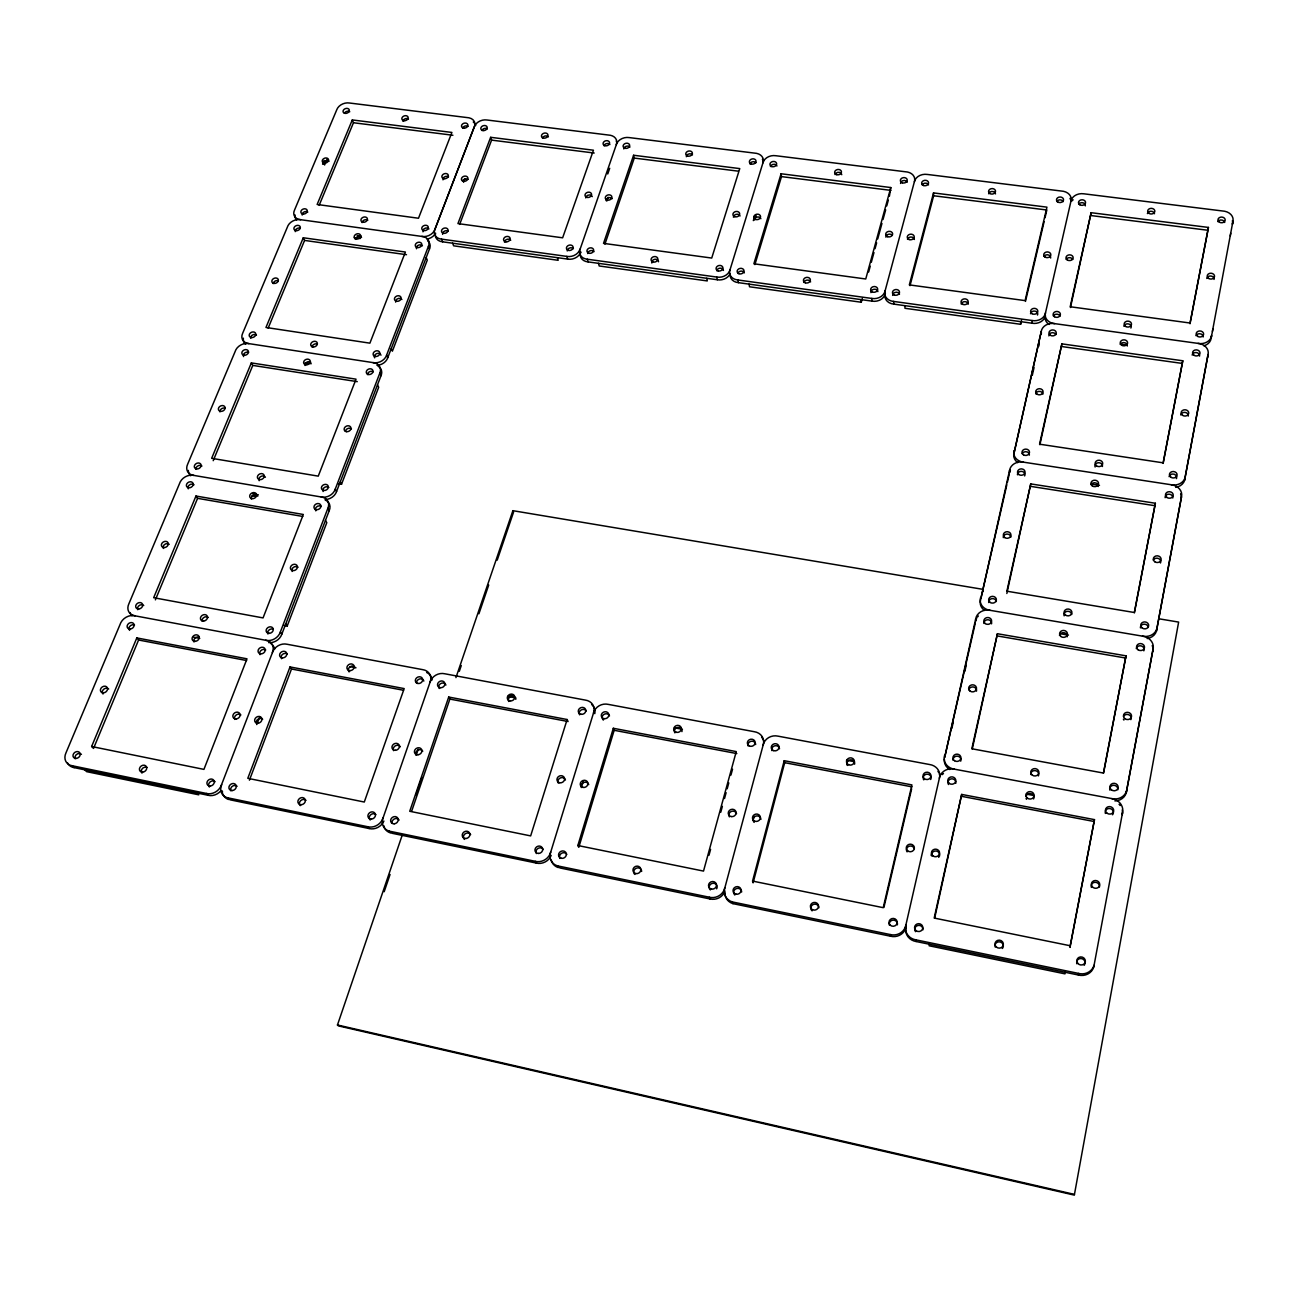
<?xml version="1.0" encoding="UTF-8"?>
<svg xmlns="http://www.w3.org/2000/svg" width="1298" height="1298" viewBox="0 0 1298 1298"><rect width="100%" height="100%" fill="white"/><g stroke="black" fill="none" stroke-linecap="round" stroke-linejoin="round"><path stroke-width="1.5" d="M972.316 748.849L997.416 633.732L1125.999 655.831L1103.56 773.073L971.829 748.768L997.416 633.732M1198.022 343.386A11.357 9.232 2.3 0 1 1208.049 354.532L1185.009 477.859A11.666 9.784 3.6 0 1 1172.84 484.998L1023.505 462.169A11.293 9.589 -1.7 0 0 1009.584 470.282L1009.552 472.764A11.26 9.557 -1.7 0 1 1010.412 470.201M1017.746 462.607A11.228 9.475 -1.8 0 1 1014.062 453.034L1041.272 331.347A10.952 8.956 -2.1 0 1 1054.706 323.64L1198.135 343.402A11.195 9.054 2.2 0 0 1211.602 335.565L1211.131 338.275A11.163 9.037 2.2 0 1 1203.895 345.82M904.836 305.647L904.998 308.291L1020.617 324.289L1020.682 321.644M1032.024 323.218L1032.105 320.525A10.871 8.843 -2.8 0 0 1045.507 312.85L1071.207 200.07A10.692 8.437 -3 0 0 1063.419 191.293L927.356 174.451A10.481 8.242 -6.6 0 0 914.392 181.736L885.09 290.898L885.301 293.608A10.611 8.615 -7.1 0 0 893.787 304.121L1032.024 323.218A10.838 8.826 -2.8 0 0 1045.393 315.56A10.887 8.859 -2.1 0 0 1049.044 324.451M1006.842 593.494L1030.742 483.911L1155.366 503.251L1134.403 612.802M1038.952 346.031L1039.049 343.418M1014.062 453.034L1041.272 331.347M1039.909 444.743L1061.878 343.873L1182.786 360.779L1163.154 463.386M1070.477 307.512L1091.115 212.694L1208.438 227.426L1190.023 323.754M1065.139 972.283L1064.977 973.857L929.19 945.788L929.044 944.181M1070.201 945.755L1070.023 947.41L1094.474 819.622L961.672 794.425L934.187 918.059L1070.201 945.755L1094.474 819.622M724.884 892.716A12.234 11.487 -20.2 0 0 732.932 903.635L890.525 936.215A12.461 11.86 -2.5 0 0 906.118 926.594A12.38 11.796 0.7 0 0 916.096 941.504L1078.378 975.009L1078.589 973.419L915.917 939.849A12.428 11.828 0.6 0 1 905.89 925.02L939.379 778.216A12.055 11.065 -0.6 0 1 954.371 769.162L1113.457 798.903A12.493 11.293 9.7 0 0 1126.567 790.92L1153.046 649.195A12.12 10.611 6.2 0 0 1142.516 636.15L990.147 610.336A11.666 10.287 -1.3 0 0 975.69 618.903L944.652 757.513L975.285 623.121M1078.378 975.009A12.948 12.136 18 0 0 1093.776 966.896L1094.019 965.274A12.98 12.153 17.8 0 1 1080.374 973.76L1078.589 973.419M1111.721 798.611A12.558 11.406 10.4 0 1 1122.51 812.775L1122.218 814.69A12.526 11.39 10.5 0 0 1122.251 809.936M1114.901 800.931A12.461 11.276 9.7 0 0 1126.242 792.883L1126.567 790.92M1126.242 792.883L1153.046 649.195M1232.37 220.709A10.984 8.615 1.2 0 1 1232.419 224.278L1233.1 220.222A11.001 8.632 1.2 0 0 1224.695 211.249L1083.992 193.824A10.741 8.453 -2.4 0 0 1070.947 201.239M1147.189 638.551A12.039 10.498 5.9 0 0 1156.437 631.12L1181.488 496.826A11.714 9.881 3.9 0 0 1171.218 484.771M1156.437 631.12L1181.488 496.826M1175.68 487.367A11.65 9.784 3.7 0 0 1184.587 480.357L1208.049 354.532M1212.462 331.477L1212.9 328.8M1184.587 480.357L1185.009 477.859M1230.277 235.993L1230.747 233.202M1122.51 812.775L1093.776 966.896M1211.131 338.275L1232.905 221.423M1103.43 773.073L1125.999 655.831M1155.366 503.251L1134.338 612.51L1006.875 591.207L1030.742 483.911M1182.786 360.779L1163.138 462.834L1039.568 444.192L1061.878 343.873M1208.438 227.426L1190.055 323.024L1070.201 306.75L1091.115 212.694M934.755 917.8L961.672 794.425M931.185 855.479L932.061 851.585M984.29 610.32A11.585 10.173 -1.3 0 1 980.558 600.017L1009.584 470.282M980.996 598.07L1006.826 484.771M1007.329 482.564L1009.114 474.727M951.823 728.47L953.17 722.58M964.82 671.439L966.166 665.533M1032.283 375.333L1034.052 367.512M883.922 907.448L911.634 788.811M1025.485 301.396L1044.111 221.666M1045.02 217.772L1046.837 210L933.635 195.755L933.522 192.915L1046.934 207.145L1025.095 300.617L909.33 284.895L933.522 192.915M1020.617 324.289L1021.526 320.428M914.392 181.736L914.668 180.584A10.449 8.21 -7.2 0 0 907.464 172.017L775.847 155.728A10.254 8.015 -10.6 0 0 762.932 162.867L730.044 269.692A10.4 8.356 -12.4 0 1 716.772 277.058L587.345 259.227A10.238 8.113 -15.9 0 1 580.109 249.184L616.355 144.597A10.076 7.772 -14.3 0 1 629.206 137.588L756.588 153.359A10.222 7.983 -11.2 0 1 763.256 161.731L762.948 162.867M939.379 778.216A12.007 11.033 -2.3 0 0 929.595 764.522L778.07 736.161A11.763 10.708 -13.4 0 0 763.159 745.02L724.43 889.39A12.25 11.52 -20.2 0 0 732.332 901.932L732.932 903.635M752.564 881.082L784.219 760.693L911.91 784.917L883.224 907.675L752.564 881.082L753.116 882.835L784.69 762.672L784.219 760.693M910.012 285.674L933.635 195.755M753.067 820.352L754.122 816.442M890.801 187.545L865.75 278.989L753.862 263.786L781.088 173.77L890.801 187.545L889.406 196.209M708.984 855.252L710.59 849.395M720.763 812.24L722.369 806.366M724.511 798.546L726.117 792.689M727.188 788.778L728.795 782.905M730.936 775.084L732.543 769.227M868.654 271.98L870.26 266.155M871.315 262.277L873.976 252.558M875.047 248.681L876.637 242.84M877.708 238.962L881.959 223.418M883.013 219.524L885.674 209.822M886.745 205.928L888.335 200.103M749.06 284.132L749.53 286.777L861.288 302.239L862.326 298.459M763.159 745.02A11.731 10.66 -14.9 0 0 754.235 731.699L608.34 704.392A11.568 10.303 -22.5 0 0 593.494 713.04L550.238 853.646A12.104 11.001 -30 0 0 557.41 865.847L559.957 867.956L709.941 898.93A12.201 11.422 -22.1 0 0 724.998 891.093M577.853 845.517L613.321 728.275L736.258 751.591L703.516 871.088L577.853 845.517L578.794 847.302L614.165 730.287L613.321 728.275M754.901 264.597L781.493 176.609L781.088 173.77M753.343 220.611L754.495 216.798M581.374 787.545L583.143 781.721M754.949 219.524L756.117 215.711M567.129 719.514L530.655 835.896L409.73 811.282L448.702 697.042L567.129 719.514L568.053 721.526L449.871 699.07L448.702 697.042M616.242 144.581L616.599 143.478A10.043 7.739 -14.7 0 0 610.433 135.284L487.075 120.016A9.913 7.528 -17.4 0 0 474.289 126.896L434.927 229.308A10.076 7.804 -19.6 0 1 421.818 236.414L300.617 219.703A9.962 7.577 -22 0 1 294.516 210.098L336.766 109.762A9.784 7.285 -20 0 1 349.487 103.013L469.016 117.81A9.897 7.496 -17.8 0 1 474.679 125.825L434.944 229.324A10.092 7.853 -19.3 0 0 441.58 239.14L442.634 241.817L567.615 259.081A10.189 8.064 -16.4 0 0 580.79 251.861A10.206 8.113 -15.9 0 0 588.14 261.904L717.323 279.751A10.368 8.34 -12.4 0 0 730.174 273.553M593.511 713.04A11.536 10.238 -23.4 0 0 585.366 700.093L444.792 673.776A11.422 9.865 -27.9 0 0 430.044 682.245L382.602 819.265A11.974 10.498 -34.2 0 0 389.092 831.109L391.931 833.251L536.269 863.056A12.055 10.919 -30.8 0 0 551.179 855.414M633.586 155.257L603.521 243.375L711.726 258.059L739.763 168.594L633.586 155.257L634.268 158.08L604.917 244.17M1158.627 618.74L1178.633 622.083L1074.322 1195.117L338.454 1025.907L337.464 1024.982L402.266 835.003M416.025 794.701L421.915 777.421M455.939 677.637L512.888 510.682L982.7 589.308M384.176 891.726L390.065 874.479M411.661 811.218L449.871 699.07M459.314 671.309L461.277 665.549M478.913 613.792L488.713 585.041M497.199 560.136L513.537 512.207L512.888 510.682M416.269 754.998L418.216 749.319M606.831 201.044L608.129 197.247M607.74 173.997L609.703 168.302M221.698 784.673L221.163 786.134A11.86 10.027 -36.3 0 0 227.004 797.67L230.135 799.828L369.135 828.546A11.925 10.416 -34.6 0 0 383.9 821.066M290.022 666.929L247.804 778.313L364.284 802.034L404.181 688.589L290.022 666.929L291.498 669.005L403.483 690.26M490.644 137.312L457.934 223.597L562.634 237.81L593.446 150.211L490.644 137.312L491.585 140.119L459.654 224.424M249.411 780.195L291.498 669.005M463.581 182.272L464.992 178.54M256.793 724.56L259.649 717.064M376.972 365.338A10.384 8.275 -22.4 0 0 387.761 357.696L429.508 248.924A10.076 7.853 -20 0 0 427.561 240.779M268.686 642.624A11.195 9.297 -30.7 0 0 281.828 634.154L329.205 510.666A10.806 8.843 -26.6 0 0 325.181 499.973M325.344 499.552A10.757 8.778 -26.1 0 0 336.571 491.488L380.995 375.706A10.433 8.34 -22.9 0 0 379.99 367.821M283.856 625.376L287.215 625.993L326.804 522.656L325.474 520.417M338.291 483.651L341.552 484.186L378.675 387.291L377.491 384.857M430.06 682.245A11.406 9.816 -28.4 0 0 422.645 669.638L287.101 644.262A11.309 9.443 -31.1 0 0 272.45 652.537L221.52 784.755A11.731 9.865 -36.5 0 1 206.35 793.435L72.169 765.739A11.763 9.573 -37.4 0 1 65.987 752.824L120.86 622.569A11.309 9.118 -33.1 0 1 133.532 615.544L265.749 640.271A11.228 9.313 -30.7 0 0 280.336 632.045L327.859 508.362A10.838 8.859 -26.6 0 0 321.174 496.972L192.461 475.182A10.855 8.632 -28.8 0 0 180.26 481.85L128.859 603.846A11.244 9.054 -32.5 0 0 135.057 615.82M321.174 496.972A10.79 8.794 -26.1 0 0 335.241 489.151L379.795 373.207A10.449 8.356 -22.8 0 0 373.143 362.629L248.843 343.613A10.4 8.096 -24.8 0 1 242.661 333.262L288.01 225.609A10.092 7.707 -22.3 0 1 299.416 219.557L300.698 219.719M372.997 362.613A10.416 8.291 -22.4 0 0 386.593 355.165L428.437 246.263A10.108 7.869 -20 0 0 421.818 236.398M91.623 746.512L136.809 637.918L246.993 658.816L203.932 769.389L91.623 746.512L93.537 748.427L138.578 640.011L136.809 637.918M195.966 496.031L153.667 597.713L263.056 617.913L303.326 514.479L195.966 496.031L197.572 498.335L302.742 516.442M251.341 362.905L211.655 458.324L318.253 476.139L356.025 379.162L251.341 362.905L252.786 365.403L357.274 381.644M303.278 237.761L265.96 327.469L369.898 343.159L405.382 252.039L303.278 237.761L304.576 240.422L268.134 328.151M352.293 119.935L317.134 204.484L418.491 218.242L451.899 132.445L352.293 119.935L353.462 122.742L319.146 205.344M155.387 599.871L197.572 498.335M213.213 460.693L252.786 365.403M324.581 164.992L326.918 159.394M322.585 164.165L324.143 160.433M353.462 122.742L452.905 135.252M491.585 140.119L594.208 153.034M634.268 158.08L738.238 171.158M781.493 176.609L890.996 190.384M1090.92 215.549L1208.016 230.281M248.973 343.629L247.642 343.435A10.449 8.145 -25.2 0 0 235.863 349.795L187.626 464.278A10.806 8.567 -28.2 0 0 193.824 475.393M441.58 239.14L566.804 256.387A10.222 8.08 -16.4 0 0 579.995 249.167M730.028 269.692A10.416 8.388 -11.8 0 0 737.897 279.979L871.753 298.426A10.611 8.615 -7.8 0 0 885.09 290.898A10.644 8.648 -7.1 0 0 893.592 301.428L893.787 304.121M893.592 301.428L1032.105 320.525M730.076 274.754A10.384 8.372 -11.8 0 0 738.4 282.656L871.996 301.12A10.579 8.583 -7.8 0 0 885.301 293.608L885.09 290.898M357.161 235.603L361.152 236.155M354.37 237.68L360.325 238.508M1120.499 344.197L1126.486 345.025M304.576 240.422L406.501 254.7M1061.748 346.534L1182.381 363.44M1142.516 636.15L1144.187 636.409A12.055 10.514 5.9 0 0 1156.81 628.865M305.257 362.791L311.244 363.716M1091.521 484.089L1099.487 485.322M1030.661 486.377L1155.009 505.717M252.429 493.824L258.351 494.83M251.909 495.755L255.852 496.436M1060.498 633.765L1068.465 635.128M997.399 635.955L1125.707 658.037M509.806 694.965L513.732 695.712M193.808 637.253L199.762 638.389M350.022 666.685L355.993 667.805M507.778 696.409L515.744 697.902M674.571 727.821L682.44 729.314M846.572 760.222L854.49 761.715M1026.312 794.084L1034.165 795.577M614.165 730.287L736.826 753.57M784.69 762.672L912.088 786.864M138.578 640.011L246.588 660.52M961.753 796.355L1094.246 821.52M227.004 797.67L367.756 826.729L369.135 828.546M389.092 831.109L535.247 861.304A12.071 10.936 -30.8 0 0 550.693 852.105M557.41 865.847L709.292 897.21A12.234 11.455 -22.1 0 0 724.836 887.783M732.332 901.932L890.298 934.56A12.493 11.893 -2.6 0 0 905.923 924.906M67.674 763.062A11.747 9.557 -37.4 0 0 74.132 767.621L208.053 795.268A11.698 9.832 -36.5 0 0 220.887 790.742M337.464 1024.982L1074.452 1194.387M72.169 765.739L74.132 767.621M84.727 769.811L86.625 771.645L198.74 794.814L197.053 792.997M206.35 793.435L208.053 795.268M280.336 632.045L281.828 634.154M285.771 623.9L287.215 625.993M535.247 861.304L536.269 863.056M327.859 508.362L329.205 510.666M335.241 489.151L336.571 491.488M340.254 481.882L341.552 484.186M379.795 373.207L380.995 375.706M386.593 355.165L387.761 357.696M391.233 348.675L392.385 351.174L427.269 260.135L426.215 257.523M428.437 246.263L429.508 248.924M452.629 243.197L453.635 245.825L558.189 260.298L557.377 257.669M709.292 897.21L709.941 898.93M566.804 256.387L567.615 259.081M587.345 259.227L588.14 261.904M598.459 263.332L599.205 265.976L707.28 280.936L706.729 278.291M716.772 277.058L717.323 279.751M737.897 279.979L738.4 282.656M890.298 934.56L890.525 936.215M915.917 939.849L916.096 941.504M861.028 299.595L861.288 302.239M871.753 298.426L871.996 301.12M975.69 618.903L975.739 621.142A11.633 10.254 -1.2 0 1 976.648 618.383M982.959 589.438L982.992 591.693M390.422 832.91A11.942 10.481 -34.3 0 1 383.77 825.609M439.211 688.508A3.797 3.294 -27.9 0 1 440.882 683.478A3.797 3.294 -27.9 0 1 445.912 685.068M579.622 714.825A3.845 3.407 -23.4 0 1 581.115 710.006A3.845 3.407 -23.4 0 1 586.242 710.963M536.415 853.549A3.975 3.602 -30.8 0 1 538.021 848.421A3.975 3.602 -30.8 0 1 543.278 849.492M392.012 823.159A3.943 3.456 -34.2 0 1 399.135 820.044M464.392 839.384A3.959 3.537 -32.8 0 1 465.041 833.884A3.959 3.537 -32.8 0 1 470.655 834.646M416.058 755.128A3.878 3.375 -30.9 0 1 417.729 750.276A3.878 3.375 -30.9 0 1 422.759 751.25M508.751 701.472A3.813 3.342 -25.9 0 1 511.234 696.296A3.813 3.342 -25.9 0 1 515.793 699.33M558.351 783.148A3.91 3.505 -26.7 0 1 560.347 777.94A3.91 3.505 -26.7 0 1 565.441 780.033M591.71 704.506A11.504 10.222 -23.4 0 1 594.792 713.64M228.675 799.503A11.844 10.011 -36.3 0 1 222.818 793.808M222.493 792.413A11.844 10.011 -36.3 0 1 222.38 790.969M383.088 817.756A11.958 10.433 -34.6 0 1 367.756 826.729M281.536 658.719A3.764 3.148 -31.1 0 1 287.28 653.997M416.609 683.3A3.797 3.261 -28.5 0 1 419.481 679A3.797 3.261 -28.5 0 1 423.829 681.109M370.19 819.995A3.943 3.44 -34.6 0 1 370.563 814.901A3.943 3.44 -34.6 0 1 375.901 814.609M230.866 790.839A3.91 3.31 -36.3 0 1 237.112 786.264M300.26 805.652A3.926 3.375 -35.6 0 1 300.714 800.623A3.926 3.375 -35.6 0 1 305.987 800.331M256.517 723.7A3.829 3.229 -33.6 0 1 262.667 719.238M349.13 671.877A3.78 3.213 -29.9 0 1 348.61 671.212M348.318 670.433A3.78 3.213 -29.9 0 1 355.181 667.48M393.635 750.682A3.862 3.359 -31.3 0 1 395.322 745.847A3.862 3.359 -31.3 0 1 400.336 746.821M426.685 672.494A11.374 9.784 -28.4 0 1 432.007 680.055M1119.071 804.273A12.526 11.39 10.5 0 1 1120.174 805.539M915.561 931.672A4.137 3.926 0.8 0 1 917.8 925.49A4.137 3.926 0.8 0 1 922.959 929.822M948.53 784.527A4.008 3.683 -0.5 0 1 951.126 778.881A4.008 3.683 -0.5 0 1 955.815 783.246M1113.051 813.96A4.137 3.764 10.4 0 1 1112.467 814.771M1105.425 813.44A4.137 3.764 10.4 0 1 1105.198 812.483M1105.247 811.493A4.137 3.764 10.4 0 1 1110.001 808.573A4.137 3.764 10.4 0 1 1113.376 813.035M1084.739 964.43A4.267 4.008 17.9 0 1 1084.138 965.29M1076.886 963.814A4.267 4.008 17.9 0 1 1076.659 962.775M1076.707 961.721A4.267 4.008 17.9 0 1 1081.64 958.638A4.267 4.008 17.9 0 1 1085.063 963.44M1091.391 887.394A4.202 3.878 13.4 0 1 1094.96 882.299A4.202 3.878 13.4 0 1 1099.455 887.005M1002.932 947.605A4.202 3.975 10.5 0 1 1002.316 948.465M995.193 947.005A4.202 3.975 10.5 0 1 998.876 941.813A4.202 3.975 10.5 0 1 1003.273 946.631M931.769 855.95A4.072 3.813 0 0 1 936.491 851.05A4.072 3.813 0 0 1 938.681 857.313M1025.939 796.501A4.072 3.732 5.3 0 1 1031.212 793.743A4.072 3.732 5.3 0 1 1033.597 798.935M1026.572 799.308A4.072 3.732 5.3 0 1 1026.085 798.432M942.267 774.63A12.023 11.033 -0.5 0 1 943.451 773.527M1054.706 323.64A10.919 8.875 -2.1 0 1 1045.49 312.85M1195.945 335.63A3.732 3.018 2.2 0 1 1203.181 336.961M1053.359 315.885A3.634 2.953 -2.1 0 1 1060.06 316.079M1078.654 204.289A3.537 2.791 -2.4 0 1 1085.339 205.863M1217.784 221.617A3.634 2.839 1.2 0 1 1224.712 222.477M1147.4 213.586A3.586 2.823 -0.6 0 1 1154.506 213.732M1206.799 278.47A3.667 2.921 1.7 0 1 1210.969 276.052A3.667 2.921 1.7 0 1 1214.052 279.411M1123.922 326.317A3.683 2.985 0.1 0 1 1128.627 323.965A3.683 2.985 0.1 0 1 1130.882 328.053M1066.177 259.324A3.586 2.872 -2.3 0 1 1072.797 259.486M1072.245 200.768A10.708 8.453 -2.4 0 1 1073.105 199.778M473.267 122.028A9.881 7.496 -17.8 0 1 475.701 125.452M422.986 231.807A3.342 2.596 -19.7 0 1 428.94 228.919M302.191 215.062A3.31 2.515 -22 0 1 307.804 212.061M344.408 113.315A3.229 2.401 -20 0 1 349.762 111.725M462.623 128.048A3.261 2.466 -17.8 0 1 468.043 126.425M402.932 121.282A3.245 2.434 -18.9 0 1 408.481 119.027M442.991 179.838A3.31 2.531 -18.7 0 1 448.556 176.836M362.126 222.591A3.326 2.564 -20.9 0 1 367.805 220.238M323.51 164.197A3.261 2.466 -20.9 0 1 329.043 161.26M426.961 239.108A10.043 7.788 -19.6 0 0 435.544 233.121A10.059 7.837 -19.3 0 0 442.634 241.817M296.609 219.995A9.93 7.561 -22 0 1 295.117 214.997M265.619 640.239A11.293 9.394 -31.4 0 1 272.337 652.521M260.022 654.679A3.764 3.131 -31.5 0 1 265.749 649.974M209.4 787.01A3.91 3.277 -36.5 0 1 209.968 782.061A3.91 3.277 -36.5 0 1 215.16 781.753M75.187 758.795A3.878 3.148 -37.4 0 1 81.45 754.316M129.605 630.357A3.732 3.002 -33.1 0 1 134.521 625.003M103.013 694.008A3.797 3.083 -35.2 0 1 103.678 689.303A3.797 3.083 -35.2 0 1 108.691 688.995M194.019 642.007A3.748 3.067 -32.4 0 1 199.389 637.237M234.76 719.417A3.829 3.196 -33.9 0 1 240.909 714.955M142.001 773.137A3.894 3.213 -37 0 1 147.096 767.426M271.055 643.759A11.26 9.362 -31.4 0 1 274.608 649.114M315.787 510.86A3.602 2.953 -26.6 0 1 321.287 506.415M267.956 634.041A3.732 3.099 -30.7 0 1 273.278 629.254M137.734 609.703A3.699 2.985 -32.5 0 1 143.737 605.485M188.259 488.827A3.57 2.839 -28.8 0 1 194.067 484.787M163.337 548.454A3.634 2.921 -30.6 0 1 169.227 544.316M251.228 498.967A3.586 2.904 -27.8 0 1 257.783 496.193M292.131 571.461A3.667 3.018 -28.6 0 1 298.037 567.258M202.082 621.012A3.716 3.05 -31.7 0 1 208.345 617.507M132.023 615.771A11.228 9.037 -32.5 0 1 130.011 612.591M416.463 248.745A3.359 2.628 -20 0 1 422.45 245.825M374.668 357.842A3.456 2.758 -22.4 0 1 374.392 357.177M374.327 356.447A3.456 2.758 -22.4 0 1 380.995 355.181M250.66 338.275A3.423 2.677 -24.8 0 1 256.485 335.111M295.246 231.628A3.326 2.547 -22.3 0 1 300.276 228.237M273.197 283.581A3.375 2.612 -23.5 0 1 278.34 280.822M355.36 239.351A3.342 2.58 -21.2 0 1 361.542 237.502M395.663 302.126A3.407 2.693 -21.1 0 1 401.909 299.514M312.039 346.923A3.44 2.71 -23.7 0 1 317.264 344.084M245.679 344.327A10.384 8.08 -24.8 0 1 243.359 338.161M616.242 141.125A10.027 7.739 -14.7 0 1 617.231 143.056M567.258 250.952A3.407 2.693 -16.4 0 1 573.408 248.681M442.618 234.338A3.359 2.612 -19.2 0 1 448.281 231.271M481.899 130.498A3.261 2.482 -17.4 0 1 487.318 128.875M603.911 145.684A3.31 2.547 -14.7 0 1 609.898 144.532M542.467 138.042A3.294 2.515 -16.1 0 1 548.405 136.89M585.739 197.88A3.359 2.628 -15.5 0 1 592.261 196.631M504.484 242.126A3.375 2.645 -17.9 0 1 510.731 240.244M462.559 181.055A3.31 2.547 -18.3 0 1 468.043 179.416M762.397 159.281A10.206 7.983 -11.1 0 1 763.484 161.26M716.642 270.714A3.456 2.774 -12.4 0 1 723.44 270.455M587.718 253.564A3.407 2.71 -15.8 0 1 594.03 251.666M623.803 148.913A3.326 2.564 -14.3 0 1 629.936 147.08M749.903 163.921A3.375 2.628 -11.2 0 1 756.02 162.753M686.334 156.701A3.342 2.596 -12.7 0 1 692.515 154.851M733.419 217.22A3.407 2.71 -11.7 0 1 740.055 215.955M651.839 263.023A3.44 2.742 -14.2 0 1 654.695 259.324A3.44 2.742 -14.2 0 1 658.508 261.758M606.004 200.557A3.359 2.628 -15 0 1 612.218 198.691M367.48 374.651A3.472 2.774 -22.9 0 1 373.24 371.812M323.088 491.504A3.586 2.921 -26.1 0 1 328.865 487.431M195.933 469.341A3.553 2.823 -28.3 0 1 201.953 466.031M243.586 356.593A3.44 2.693 -25.2 0 1 248.551 352.375M219.946 411.904A3.505 2.758 -26.7 0 1 225.235 408.253M304.998 365.484A3.456 2.742 -24.1 0 1 310.855 362.288M345.414 431.407A3.537 2.856 -24.4 0 1 351.433 428.875M259.162 480.698A3.57 2.872 -27.2 0 1 260.866 476.48A3.57 2.872 -27.2 0 1 265.425 477.242M190.709 475.749A10.773 8.551 -28.3 0 1 188.324 470.411M378.091 366.296A10.433 8.34 -22.9 0 1 379.113 366.993M1152.235 645.577A12.088 10.595 6.3 0 1 1152.689 651.418M954.371 769.162A12.007 10.968 -0.7 0 1 944.538 755.517M953.057 760.287A3.991 3.651 -0.6 0 1 957.518 756.166A3.991 3.651 -0.6 0 1 960.715 761.163M983.868 623.413A3.878 3.423 -1.2 0 1 988.005 619.763A3.878 3.423 -1.2 0 1 991.558 623.835M1136.269 648.611A3.991 3.505 6.3 0 1 1141.364 645.966A3.991 3.505 6.3 0 1 1143.83 650.833M1109.936 790.19A4.121 3.716 9.7 0 1 1113.408 785.29A4.121 3.716 9.7 0 1 1117.821 789.768M1123.516 716.431A4.056 3.602 7.7 0 1 1128.887 714.809A4.056 3.602 7.7 0 1 1130.882 719.644M1123.906 720.049A4.056 3.602 7.7 0 1 1123.403 719.189M1030.693 774.484A4.056 3.683 4.8 0 1 1035.48 770.655A4.056 3.683 4.8 0 1 1038.384 775.912M968.779 689.79A3.943 3.537 -0.9 0 1 973.419 686.999A3.943 3.537 -0.9 0 1 976.485 691.153M1059.493 635.468A3.943 3.456 2.6 0 1 1064.068 632.726A3.943 3.456 2.6 0 1 1067.232 636.783M949.763 769.536A11.974 10.936 -0.6 0 1 944.344 759.022M977.41 617.118A11.633 10.254 -1.2 0 1 978.384 615.95M1069.958 198.383A10.676 8.421 -3 0 1 1070.899 200.59M1030.531 313.743A3.618 2.937 -2.8 0 1 1034.977 311.131A3.618 2.937 -2.8 0 1 1037.491 315.025M892.635 295.392A3.537 2.872 -7.1 0 1 899.53 294.094M922.164 184.754A3.456 2.726 -6.6 0 1 928.508 184.884M1056.686 201.498A3.521 2.774 -3 0 1 1063.192 201.628M988.622 193.759A3.488 2.758 -4.8 0 1 995.517 193.889M1043.949 256.387A3.57 2.856 -2.9 0 1 1050.666 258.026M961.153 303.992A3.586 2.904 -5 0 1 968.227 304.203M907.48 239.303A3.505 2.791 -6.8 0 1 914.376 239.465M1207.789 354.662A11.325 9.216 2.4 0 1 1207.611 357.21M1023.505 462.169A11.26 9.492 -1.8 0 1 1014.095 450.536M1022.191 453.651A3.748 3.164 -1.7 0 1 1029.395 455.095M1048.849 335.874A3.651 2.985 -2.1 0 1 1055.923 334.56M1192.164 355.084A3.748 3.05 2.4 0 1 1196.431 352.585A3.748 3.05 2.4 0 1 1199.563 356.106M1176.669 477.81A3.845 3.229 3.7 0 1 1176.377 478.621M1169.076 476.658A3.845 3.229 3.7 0 1 1176.702 476.966M1180.791 414.971A3.797 3.131 3 0 1 1185.123 412.423A3.797 3.131 3 0 1 1188.287 416.058M1095.123 466.988A3.797 3.196 1 0 1 1098.351 462.737A3.797 3.196 1 0 1 1102.424 466.485M1035.658 393.829A3.699 3.067 -1.9 0 1 1042.975 394.089M1120.288 344.262A3.699 3.018 0.2 0 1 1127.281 346.014M1041.191 334.024A10.919 8.924 -2.1 0 1 1041.483 332.807M1180.612 493.857A11.698 9.865 3.9 0 1 1181.083 499.292M990.147 610.336A11.617 10.189 -1.3 0 1 980.525 597.745M988.703 602.515A3.862 3.391 -1.3 0 1 991.98 598.654A3.862 3.391 -1.3 0 1 996.361 601.509M1024.901 475.117A3.764 3.196 -1.7 0 1 1024.593 475.912M1017.454 474.808A3.764 3.196 -1.7 0 1 1020.926 471.369A3.764 3.196 -1.7 0 1 1024.949 474.289M1165.133 497.686A3.862 3.261 3.9 0 1 1169.092 494.181A3.862 3.261 3.9 0 1 1172.792 498.01M1140.423 627.891A3.975 3.456 5.9 0 1 1143.976 624.192A3.975 3.456 5.9 0 1 1148.324 627.405M1153.289 560.087A3.91 3.359 4.8 0 1 1158.465 558.513A3.91 3.359 4.8 0 1 1160.428 562.991M1064.149 615.836A3.91 3.423 2.4 0 1 1067.005 611.358A3.91 3.423 2.4 0 1 1071.726 614.473M1003.289 537.632A3.813 3.294 -1.5 0 1 1006.826 534.095A3.813 3.294 -1.5 0 1 1010.899 537.112M1091.066 484.527A3.813 3.229 1.2 0 1 1098.27 486.474M870.909 292.618A3.537 2.872 -7.8 0 1 873.992 289.276A3.537 2.872 -7.8 0 1 877.902 291.612M737.735 273.391A3.472 2.791 -11.8 0 1 744.371 272.856M770.46 166.533A3.375 2.645 -10.6 0 1 776.95 165.966M900.552 183.456A3.44 2.71 -7.2 0 1 907.237 182.174M835.052 174.581A3.407 2.677 -8.9 0 1 841.753 174.695M885.901 237.193A3.488 2.791 -7.5 0 1 892.31 235.263M803.884 282.429A3.505 2.823 -9.8 0 1 810.617 281.893M754.219 219.962A3.423 2.726 -11.2 0 1 760.888 218.697M771.986 750.666A3.91 3.57 -13.4 0 1 774.76 745.815A3.91 3.57 -13.4 0 1 779.514 748.784M923.154 778.054A3.991 3.667 -2.4 0 1 927.973 774.241A3.991 3.667 -2.4 0 1 930.698 779.481M923.787 779.855A3.991 3.667 -2.4 0 1 923.349 778.995M889.406 925.231A4.121 3.91 -2.6 0 1 893.154 920.12A4.121 3.91 -2.6 0 1 897.356 924.857M733.792 893.349A4.04 3.797 -20.2 0 1 737.086 888.416A4.04 3.797 -20.2 0 1 741.661 891.969M734.846 895.003A4.04 3.797 -20.2 0 1 734.197 894.241M812.077 910.855A4.072 3.862 -12.5 0 1 813.213 904.479A4.072 3.862 -12.5 0 1 818.924 907.773M754.203 822.364A3.975 3.683 -16.1 0 1 753.554 821.634M753.148 820.774A3.975 3.683 -16.1 0 1 756.377 815.971A3.975 3.683 -16.1 0 1 760.904 819.395M846.799 763.678A3.959 3.618 -8.1 0 1 851.115 759.833A3.959 3.618 -8.1 0 1 854.587 764.181M847.399 765.463A3.959 3.618 -8.1 0 1 846.961 764.603M907.091 851.861A4.056 3.797 -2.4 0 1 908.762 846.377A4.056 3.797 -2.4 0 1 914.36 848.616M937.951 771.32A11.974 11.001 -2.3 0 1 938.762 772.651M939.379 774.095A11.974 11.001 -2.3 0 1 939.752 775.587M558.383 867.599A12.071 10.984 -30 0 1 551.244 860.087M603.392 720.049A3.845 3.423 -22.5 0 1 602.743 719.4M602.304 718.621A3.845 3.423 -22.5 0 1 604.706 714.046A3.845 3.423 -22.5 0 1 609.508 715.879M748.054 745.896A3.91 3.553 -14.9 0 1 751.217 741.255A3.91 3.553 -14.9 0 1 755.663 744.533M710.331 889.909A4.024 3.764 -22.1 0 1 710.071 884.782A4.024 3.764 -22.1 0 1 715.425 883.841A4.024 3.764 -22.1 0 1 716.626 888.805M559.99 858.449A3.991 3.634 -30 0 1 561.563 853.305A3.991 3.634 -30 0 1 566.837 854.392M633.862 872.791A4.008 3.699 -26.8 0 1 637.221 867.924A4.008 3.699 -26.8 0 1 641.634 871.429M634.868 874.43A4.008 3.699 -26.8 0 1 634.251 873.684M581.261 786.913A3.91 3.537 -25.8 0 1 584.084 782.353A3.91 3.537 -25.8 0 1 588.724 784.641M674.895 732.867A3.878 3.488 -19.1 0 1 677.734 727.448A3.878 3.488 -19.1 0 1 681.937 731.601M729.379 816.848A3.959 3.667 -17.8 0 1 731.212 811.493A3.959 3.667 -17.8 0 1 736.55 813.668M761.601 737.199A11.698 10.644 -14.9 0 1 764.1 742.537M440.314 687.729A3.813 3.294 -27.9 0 0 444.743 682.991A3.813 3.294 -27.9 0 0 438.513 682.31A3.813 3.294 -27.9 0 0 440.314 687.729M538.702 853.451A3.991 3.618 -30.7 0 0 542.256 847.708A3.991 3.618 -30.7 0 0 535.522 848.065A3.991 3.618 -30.7 0 0 538.702 853.451M580.985 714.289A3.845 3.423 -23.4 0 0 585.706 709.746A3.845 3.423 -23.4 0 0 579.427 708.562A3.845 3.423 -23.4 0 0 580.985 714.289M394.17 823.824A3.959 3.472 -34.2 0 0 397.837 818.211A3.959 3.472 -34.2 0 0 391.25 818.567A3.959 3.472 -34.2 0 0 394.17 823.824M465.885 838.524A3.975 3.537 -32.7 0 0 469.487 832.845A3.975 3.537 -32.7 0 0 462.834 833.202A3.975 3.537 -32.7 0 0 465.885 838.524M417.94 754.771A3.878 3.375 -30.8 0 0 421.509 749.303A3.878 3.375 -30.8 0 0 415.019 749.692A3.878 3.375 -30.8 0 0 417.94 754.771M509.919 700.904A3.829 3.359 -25.9 0 0 514.673 696.409A3.829 3.359 -25.9 0 0 508.475 695.241A3.829 3.359 -25.9 0 0 509.919 700.904M559.665 782.775A3.91 3.521 -26.7 0 0 564.484 778.119A3.91 3.521 -26.7 0 0 558.124 776.869A3.91 3.521 -26.7 0 0 559.665 782.775M282.218 657.875A3.764 3.148 -31.1 0 0 286.696 653.251A3.764 3.148 -31.1 0 0 280.676 652.586A3.764 3.148 -31.1 0 0 282.218 657.875M371.423 819.087A3.943 3.44 -34.6 0 0 375.09 813.489A3.943 3.44 -34.6 0 0 368.535 813.862A3.943 3.44 -34.6 0 0 371.423 819.087M417.842 683.478A3.797 3.277 -28.4 0 0 422.613 679.049A3.797 3.277 -28.4 0 0 416.544 677.913A3.797 3.277 -28.4 0 0 417.842 683.478M232.228 790.563A3.926 3.31 -36.3 0 0 235.993 785.095A3.926 3.31 -36.3 0 0 229.584 785.452A3.926 3.31 -36.3 0 0 232.228 790.563M301.298 804.711A3.926 3.375 -35.5 0 0 305.014 799.179A3.926 3.375 -35.5 0 0 298.524 799.552A3.926 3.375 -35.5 0 0 301.298 804.711M257.929 723.246A3.845 3.229 -33.6 0 0 261.612 717.924A3.845 3.229 -33.6 0 0 255.3 718.313A3.845 3.229 -33.6 0 0 257.929 723.246M350.265 670.628A3.78 3.213 -29.9 0 0 353.835 665.403A3.78 3.213 -29.9 0 0 347.523 665.793A3.78 3.213 -29.9 0 0 350.265 670.628M395.452 750.309A3.878 3.359 -31.3 0 0 399.038 744.874A3.878 3.359 -31.3 0 0 392.58 745.247A3.878 3.359 -31.3 0 0 395.452 750.309M916.161 930.731A4.137 3.943 0.7 0 0 922.797 928.135A4.137 3.943 0.7 0 0 917.102 923.965A4.137 3.943 0.7 0 0 916.161 930.731M1106.934 813.165A4.154 3.764 10.4 0 0 1113.652 811.104A4.154 3.764 10.4 0 0 1108.135 806.756A4.154 3.764 10.4 0 0 1106.934 813.165M949.114 783.311A4.024 3.699 -0.5 0 0 955.734 781.282A4.024 3.699 -0.5 0 0 950.525 777.048A4.024 3.699 -0.5 0 0 949.114 783.311M1077.6 963.148A4.283 4.008 17.8 0 0 1084.95 962.808A4.283 4.008 17.8 0 0 1080.731 956.918A4.283 4.008 17.8 0 0 1077.6 963.148M1092.137 886.534A4.219 3.894 13.4 0 0 1099.374 886.177A4.219 3.894 13.4 0 0 1095.204 880.498A4.219 3.894 13.4 0 0 1092.137 886.534M996.41 947.086A4.202 3.975 10.4 0 0 1003.305 944.976A4.202 3.975 10.4 0 0 997.805 940.336A4.202 3.975 10.4 0 0 996.41 947.086M932.791 855.788A4.089 3.813 0 0 0 939.509 853.727A4.089 3.813 0 0 0 934.236 849.33A4.089 3.813 0 0 0 932.791 855.788M1027.367 798.108A4.072 3.732 5.2 0 0 1034.019 796.063A4.072 3.732 5.2 0 0 1028.665 791.78A4.072 3.732 5.2 0 0 1027.367 798.108M1197.794 336.442A3.732 3.018 2.2 0 0 1203.619 334.251A3.732 3.018 2.2 0 0 1198.265 331.233A3.732 3.018 2.2 0 0 1197.794 336.442M1079.741 204.743A3.553 2.791 -2.4 0 0 1085.517 203.007A3.553 2.791 -2.4 0 0 1080.812 199.957A3.553 2.791 -2.4 0 0 1079.741 204.743M1054.414 316.696A3.634 2.953 -2.1 0 0 1060.352 314.895A3.634 2.953 -2.1 0 0 1055.55 311.634A3.634 2.953 -2.1 0 0 1054.414 316.696M1219.309 222.12A3.634 2.856 1.2 0 0 1225.166 220.352A3.634 2.856 1.2 0 0 1220.234 217.253A3.634 2.856 1.2 0 0 1219.309 222.12M1148.99 213.375A3.586 2.823 -0.6 0 0 1154.798 211.606A3.586 2.823 -0.6 0 0 1149.979 208.54A3.586 2.823 -0.6 0 0 1148.99 213.375M1208.584 278.421A3.683 2.937 1.7 0 0 1214.506 276.62A3.683 2.937 1.7 0 0 1209.525 273.407A3.683 2.937 1.7 0 0 1208.584 278.421M1125.48 326.398A3.683 2.985 0 0 0 1131.45 324.597A3.683 2.985 0 0 0 1126.534 321.304A3.683 2.985 0 0 0 1125.48 326.398M1067.264 259.941A3.586 2.872 -2.3 0 0 1073.105 258.172A3.586 2.872 -2.3 0 0 1068.368 255.025A3.586 2.872 -2.3 0 0 1067.264 259.941M423.473 230.509A3.359 2.596 -19.6 0 0 428.34 227.474A3.359 2.596 -19.6 0 0 423.359 225.901A3.359 2.596 -19.6 0 0 423.473 230.509M345.154 113.38A3.229 2.401 -20 0 0 349.292 109.957A3.229 2.401 -20 0 0 344.148 109.324A3.229 2.401 -20 0 0 345.154 113.38M302.969 214.04A3.326 2.531 -22 0 0 307.237 210.471A3.326 2.531 -22 0 0 301.98 209.757A3.326 2.531 -22 0 0 302.969 214.04M463.727 128.145A3.261 2.482 -17.8 0 0 467.832 124.673A3.261 2.482 -17.8 0 0 462.542 124.008A3.261 2.482 -17.8 0 0 463.727 128.145M404.019 120.714A3.245 2.434 -18.9 0 0 408.124 117.258A3.245 2.434 -18.9 0 0 402.915 116.625A3.245 2.434 -18.9 0 0 404.019 120.714M444.127 178.735A3.31 2.531 -18.7 0 0 448.297 175.181A3.31 2.531 -18.7 0 0 442.959 174.484A3.31 2.531 -18.7 0 0 444.127 178.735M363.099 222.266A3.342 2.564 -20.9 0 0 367.366 218.664A3.342 2.564 -20.9 0 0 362.045 217.934A3.342 2.564 -20.9 0 0 363.099 222.266M324.338 163.077A3.277 2.466 -20.9 0 0 328.524 159.573A3.277 2.466 -20.9 0 0 323.332 158.908A3.277 2.466 -20.9 0 0 324.338 163.077M260.638 653.835A3.764 3.131 -31.4 0 0 265.133 649.227A3.764 3.131 -31.4 0 0 259.129 648.562A3.764 3.131 -31.4 0 0 260.638 653.835M76.111 758.438A3.878 3.164 -37.4 0 0 79.973 753.1A3.878 3.164 -37.4 0 0 73.726 753.473A3.878 3.164 -37.4 0 0 76.111 758.438M210.195 786.036A3.91 3.294 -36.5 0 0 213.975 780.585A3.91 3.294 -36.5 0 0 207.599 780.958A3.91 3.294 -36.5 0 0 210.195 786.036M130.173 629.043A3.732 3.018 -33.1 0 0 133.872 623.981A3.732 3.018 -33.1 0 0 127.804 624.387A3.732 3.018 -33.1 0 0 130.173 629.043M103.516 692.84A3.813 3.083 -35.2 0 0 107.296 687.648A3.813 3.083 -35.2 0 0 101.147 688.021A3.813 3.083 -35.2 0 0 103.516 692.84M195.235 641.358A3.748 3.067 -32.3 0 0 198.902 636.247A3.748 3.067 -32.3 0 0 192.753 636.653A3.748 3.067 -32.3 0 0 195.235 641.358M236.106 718.946A3.829 3.213 -33.9 0 0 239.806 713.64A3.829 3.213 -33.9 0 0 233.51 714.03A3.829 3.213 -33.9 0 0 236.106 718.946M142.618 772.132A3.894 3.229 -37 0 0 146.447 766.729A3.894 3.229 -37 0 0 140.135 767.102A3.894 3.229 -37 0 0 142.618 772.132M316.517 509.692A3.618 2.953 -26.6 0 0 320.817 505.344A3.618 2.953 -26.6 0 0 314.992 504.792A3.618 2.953 -26.6 0 0 316.517 509.692M138.772 608.973A3.716 2.985 -32.4 0 0 142.439 603.959A3.716 2.985 -32.4 0 0 136.387 604.365A3.716 2.985 -32.4 0 0 138.772 608.973M269.367 633.359A3.748 3.099 -30.7 0 0 272.969 628.248A3.748 3.099 -30.7 0 0 266.771 628.654A3.748 3.099 -30.7 0 0 269.367 633.359M188.535 487.772A3.586 2.856 -28.8 0 0 193.175 483.765A3.586 2.856 -28.8 0 0 187.642 482.824A3.586 2.856 -28.8 0 0 188.535 487.772M164.424 547.578A3.651 2.921 -30.5 0 0 168.026 542.694A3.651 2.921 -30.5 0 0 162.055 543.116A3.651 2.921 -30.5 0 0 164.424 547.578M251.926 498.643A3.602 2.904 -27.8 0 0 256.566 494.587A3.602 2.904 -27.8 0 0 250.952 493.629A3.602 2.904 -27.8 0 0 251.926 498.643M292.683 570.585A3.683 3.034 -28.6 0 0 297.388 566.399A3.683 3.034 -28.6 0 0 291.628 565.376A3.683 3.034 -28.6 0 0 292.683 570.585M203.575 621.077A3.732 3.05 -31.7 0 0 207.209 616.015A3.732 3.05 -31.7 0 0 201.093 616.42A3.732 3.05 -31.7 0 0 203.575 621.077M416.934 247.48A3.375 2.628 -20 0 0 421.818 244.43A3.375 2.628 -20 0 0 416.836 242.84A3.375 2.628 -20 0 0 416.934 247.48M251.341 337.545A3.44 2.677 -24.8 0 0 255.771 333.781A3.44 2.677 -24.8 0 0 250.384 332.953A3.44 2.677 -24.8 0 0 251.341 337.545M375.398 356.479A3.472 2.758 -22.4 0 0 379.795 352.65A3.472 2.758 -22.4 0 0 374.262 351.807A3.472 2.758 -22.4 0 0 375.398 356.479M296.009 230.655A3.342 2.547 -22.3 0 0 300.309 227.053A3.342 2.547 -22.3 0 0 295.035 226.339A3.342 2.547 -22.3 0 0 296.009 230.655M273.959 283.418A3.391 2.612 -23.5 0 0 278.324 279.735A3.391 2.612 -23.5 0 0 273.002 278.973A3.391 2.612 -23.5 0 0 273.959 283.418M356.333 239.075A3.359 2.58 -21.2 0 0 360.617 235.441A3.359 2.58 -21.2 0 0 355.279 234.711A3.359 2.58 -21.2 0 0 356.333 239.075M396.717 301.298A3.423 2.693 -21.1 0 0 401.05 297.55A3.423 2.693 -21.1 0 0 395.566 296.755A3.423 2.693 -21.1 0 0 396.717 301.298M312.915 346.939A3.456 2.71 -23.7 0 0 317.345 343.143A3.456 2.71 -23.7 0 0 311.877 342.315A3.456 2.71 -23.7 0 0 312.915 346.939M568.264 250.368A3.407 2.693 -16.4 0 0 573.132 247.269A3.407 2.693 -16.4 0 0 567.956 245.663A3.407 2.693 -16.4 0 0 568.264 250.368M483.051 130.595A3.277 2.482 -17.4 0 0 487.156 127.123A3.277 2.482 -17.4 0 0 481.85 126.458A3.277 2.482 -17.4 0 0 483.051 130.595M443.77 233.348A3.359 2.612 -19.2 0 0 448.005 229.714A3.359 2.612 -19.2 0 0 442.586 228.967A3.359 2.612 -19.2 0 0 443.77 233.348M604.641 145.652A3.31 2.564 -14.7 0 0 609.589 142.958A3.31 2.564 -14.7 0 0 604.738 141.157A3.31 2.564 -14.7 0 0 604.641 145.652M543.018 137.977A3.294 2.515 -16.1 0 0 547.967 135.317A3.294 2.515 -16.1 0 0 543.181 133.516A3.294 2.515 -16.1 0 0 543.018 137.977M586.566 197.28A3.359 2.628 -15.5 0 0 591.596 194.538A3.359 2.628 -15.5 0 0 586.68 192.672A3.359 2.628 -15.5 0 0 586.566 197.28M505.896 241.85A3.391 2.661 -17.9 0 0 510.114 238.167A3.391 2.661 -17.9 0 0 504.614 237.42A3.391 2.661 -17.9 0 0 505.896 241.85M463.662 181.314A3.31 2.547 -18.3 0 0 467.832 177.761A3.31 2.547 -18.3 0 0 462.477 177.063A3.31 2.547 -18.3 0 0 463.662 181.314M718.037 270.893A3.472 2.791 -12.4 0 0 722.921 267.745A3.472 2.791 -12.4 0 0 717.518 266.09A3.472 2.791 -12.4 0 0 718.037 270.893M624.711 148.199A3.326 2.564 -14.3 0 0 629.676 145.506A3.326 2.564 -14.3 0 0 624.792 143.689A3.326 2.564 -14.3 0 0 624.711 148.199M588.562 253.11A3.407 2.71 -15.8 0 0 593.673 250.303A3.407 2.71 -15.8 0 0 588.675 248.34A3.407 2.71 -15.8 0 0 588.562 253.11M751.071 163.937A3.375 2.645 -11.2 0 0 756.053 161.195A3.375 2.645 -11.2 0 0 750.974 159.346A3.375 2.645 -11.2 0 0 751.071 163.937M687.421 156.003A3.359 2.596 -12.8 0 0 692.402 153.294A3.359 2.596 -12.8 0 0 687.421 151.46A3.359 2.596 -12.8 0 0 687.421 156.003M734.636 216.669A3.423 2.71 -11.7 0 0 739.698 213.878A3.423 2.71 -11.7 0 0 734.571 211.947A3.423 2.71 -11.7 0 0 734.636 216.669M652.748 261.888A3.44 2.742 -14.2 0 0 657.859 259.065A3.44 2.742 -14.2 0 0 652.78 257.069A3.44 2.742 -14.2 0 0 652.748 261.888M606.88 199.973A3.375 2.645 -15 0 0 611.91 197.215A3.375 2.645 -15 0 0 606.961 195.333A3.375 2.645 -15 0 0 606.88 199.973M368.778 374.554A3.488 2.791 -22.9 0 0 372.899 370.465A3.488 2.791 -22.9 0 0 367.22 369.995A3.488 2.791 -22.9 0 0 368.778 374.554M196.469 468.935A3.57 2.823 -28.2 0 0 201.093 464.96A3.57 2.823 -28.2 0 0 195.576 464.035A3.57 2.823 -28.2 0 0 196.469 468.935M323.721 490.449A3.602 2.937 -26 0 0 328.297 486.393A3.602 2.937 -26 0 0 322.618 485.436A3.602 2.937 -26 0 0 323.721 490.449M243.992 355.246A3.456 2.693 -25.2 0 0 248.453 351.45A3.456 2.693 -25.2 0 0 243.051 350.622A3.456 2.693 -25.2 0 0 243.992 355.246M220.546 411.352A3.505 2.758 -26.6 0 0 225.073 407.458A3.505 2.758 -26.6 0 0 219.622 406.582A3.505 2.758 -26.6 0 0 220.546 411.352M305.825 364.819A3.472 2.742 -24.1 0 0 310.271 361.006A3.472 2.742 -24.1 0 0 304.787 360.163A3.472 2.742 -24.1 0 0 305.825 364.819M346.42 431.666A3.537 2.856 -24.4 0 0 350.931 427.723A3.537 2.856 -24.4 0 0 345.317 426.815A3.537 2.856 -24.4 0 0 346.42 431.666M259.616 479.611A3.586 2.872 -27.2 0 0 264.224 475.587A3.586 2.872 -27.2 0 0 258.627 474.662A3.586 2.872 -27.2 0 0 259.616 479.611M954.517 760.709A4.008 3.651 -0.6 0 0 960.909 758.243A4.008 3.651 -0.6 0 0 955.377 754.43A4.008 3.651 -0.6 0 0 954.517 760.709M1137.989 649.714A4.008 3.505 6.2 0 0 1144.463 647.734A4.008 3.505 6.2 0 0 1139.109 643.743A4.008 3.505 6.2 0 0 1137.989 649.714M985.166 623.527A3.894 3.423 -1.2 0 0 991.558 621.58A3.894 3.423 -1.2 0 0 986.48 617.702A3.894 3.423 -1.2 0 0 985.166 623.527M1111.429 789.849A4.121 3.732 9.6 0 0 1118.113 787.805A4.121 3.732 9.6 0 0 1112.629 783.489A4.121 3.732 9.6 0 0 1111.429 789.849M1124.928 718.67A4.056 3.618 7.7 0 0 1131.499 716.658A4.056 3.618 7.7 0 0 1126.08 712.505A4.056 3.618 7.7 0 0 1124.928 718.67M1032.186 775.052A4.056 3.699 4.7 0 0 1038.822 773.024A4.056 3.699 4.7 0 0 1033.484 768.773A4.056 3.699 4.7 0 0 1032.186 775.052M969.979 691.007A3.943 3.537 -1 0 0 976.453 689.027A3.943 3.537 -1 0 0 971.326 685.003A3.943 3.537 -1 0 0 969.979 691.007M1060.969 636.523A3.943 3.472 2.6 0 0 1067.394 634.56A3.943 3.472 2.6 0 0 1062.186 630.617A3.943 3.472 2.6 0 0 1060.969 636.523M1032.056 313.71A3.618 2.953 -2.8 0 0 1037.8 311.569A3.618 2.953 -2.8 0 0 1032.737 308.632A3.618 2.953 -2.8 0 0 1032.056 313.71M923.527 185.517A3.456 2.726 -6.6 0 0 928.541 182.726A3.456 2.726 -6.6 0 0 923.219 180.811A3.456 2.726 -6.6 0 0 923.527 185.517M894.354 295.035A3.553 2.888 -7.1 0 0 899.514 292.115A3.553 2.888 -7.1 0 0 894.062 290.054A3.553 2.888 -7.1 0 0 894.354 295.035M1057.724 201.953A3.537 2.791 -3 0 0 1063.484 200.217A3.537 2.791 -3 0 0 1058.811 197.182A3.537 2.791 -3 0 0 1057.724 201.953M989.741 193.483A3.488 2.758 -4.8 0 0 995.452 191.763A3.488 2.758 -4.8 0 0 990.909 188.762A3.488 2.758 -4.8 0 0 989.741 193.483M1044.955 257.004A3.586 2.872 -2.9 0 0 1050.796 255.235A3.586 2.872 -2.9 0 0 1046.074 252.104A3.586 2.872 -2.9 0 0 1044.955 257.004M963.002 304.43A3.586 2.921 -5 0 0 968.178 301.493A3.586 2.921 -5 0 0 962.629 299.4A3.586 2.921 -5 0 0 963.002 304.43M909.135 239.546A3.505 2.807 -6.9 0 0 914.23 236.674A3.505 2.807 -6.9 0 0 908.843 234.695A3.505 2.807 -6.9 0 0 909.135 239.546M1023.522 454.852A3.748 3.164 -1.8 0 0 1029.476 452.596A3.748 3.164 -1.8 0 0 1024.236 449.384A3.748 3.164 -1.8 0 0 1023.522 454.852M1193.949 355.263A3.748 3.05 2.3 0 0 1199.985 353.413A3.748 3.05 2.3 0 0 1194.923 350.054A3.748 3.05 2.3 0 0 1193.949 355.263M1050.244 335.209A3.651 2.985 -2.1 0 0 1056.199 333.408A3.651 2.985 -2.1 0 0 1051.38 330.114A3.651 2.985 -2.1 0 0 1050.244 335.209M1170.845 477.21A3.845 3.229 3.6 0 0 1177.059 475.311A3.845 3.229 3.6 0 0 1171.883 471.693A3.845 3.229 3.6 0 0 1170.845 477.21M1182.559 415.328A3.797 3.131 2.9 0 0 1188.692 413.462A3.797 3.131 2.9 0 0 1183.581 409.957A3.797 3.131 2.9 0 0 1182.559 415.328M1096.486 465.852A3.797 3.196 1 0 0 1102.667 463.97A3.797 3.196 1 0 0 1097.605 460.401A3.797 3.196 1 0 0 1096.486 465.852M1036.972 394.121A3.699 3.067 -1.9 0 0 1043.024 392.288A3.699 3.067 -1.9 0 0 1038.157 388.881A3.699 3.067 -1.9 0 0 1036.972 394.121M1121.553 345.154A3.699 3.018 0.1 0 0 1127.556 343.337A3.699 3.018 0.1 0 0 1122.608 340.011A3.699 3.018 0.1 0 0 1121.553 345.154M990.212 602.467A3.878 3.391 -1.3 0 0 996.377 600.114A3.878 3.391 -1.3 0 0 991.007 596.626A3.878 3.391 -1.3 0 0 990.212 602.467M1166.918 497.459A3.878 3.261 3.9 0 0 1173.181 495.544A3.878 3.261 3.9 0 0 1167.973 491.877A3.878 3.261 3.9 0 0 1166.918 497.459M1018.8 474.516A3.764 3.196 -1.7 0 0 1024.966 472.65A3.764 3.196 -1.7 0 0 1020.017 469.065A3.764 3.196 -1.7 0 0 1018.8 474.516M1142.191 628.021A3.975 3.472 5.8 0 0 1148.633 626.042A3.975 3.472 5.8 0 0 1143.295 622.099A3.975 3.472 5.8 0 0 1142.191 628.021M1154.749 561.726A3.926 3.359 4.7 0 0 1161.093 559.795A3.926 3.359 4.7 0 0 1155.82 555.998A3.926 3.359 4.7 0 0 1154.749 561.726M1065.463 615.041A3.926 3.44 2.3 0 0 1071.856 613.094A3.926 3.44 2.3 0 0 1066.664 609.2A3.926 3.44 2.3 0 0 1065.463 615.041M1004.62 537.502A3.813 3.294 -1.5 0 0 1010.882 535.587A3.813 3.294 -1.5 0 0 1005.885 531.888A3.813 3.294 -1.5 0 0 1004.62 537.502M1092.283 485.89A3.813 3.229 1.1 0 0 1098.497 484.008A3.813 3.229 1.1 0 0 1093.419 480.39A3.813 3.229 1.1 0 0 1092.283 485.89M871.98 291.774A3.537 2.872 -7.8 0 0 877.659 289.665A3.537 2.872 -7.8 0 0 872.856 286.793A3.537 2.872 -7.8 0 0 871.98 291.774M771.677 166.55A3.391 2.645 -10.6 0 0 776.658 163.808A3.391 2.645 -10.6 0 0 771.564 161.942A3.391 2.645 -10.6 0 0 771.677 166.55M738.886 273.716A3.472 2.791 -11.8 0 0 744.014 270.86A3.472 2.791 -11.8 0 0 738.805 268.848A3.472 2.791 -11.8 0 0 738.886 273.716M902.224 182.807A3.456 2.71 -7.2 0 0 907.237 180.016A3.456 2.71 -7.2 0 0 901.932 178.118A3.456 2.71 -7.2 0 0 902.224 182.807M836.464 174.63A3.423 2.677 -9 0 0 841.461 171.855A3.423 2.677 -9 0 0 836.253 169.973A3.423 2.677 -9 0 0 836.464 174.63M887.572 236.69A3.488 2.791 -7.5 0 0 892.651 233.835A3.488 2.791 -7.5 0 0 887.297 231.855A3.488 2.791 -7.5 0 0 887.572 236.69M805.247 282.802A3.505 2.839 -9.8 0 0 810.39 279.914A3.505 2.839 -9.8 0 0 805.085 277.869A3.505 2.839 -9.8 0 0 805.247 282.802M755.501 219.427A3.423 2.726 -11.2 0 0 760.563 216.62A3.423 2.726 -11.2 0 0 755.404 214.689A3.423 2.726 -11.2 0 0 755.501 219.427M773.543 750.617A3.926 3.57 -13.4 0 0 779.043 746.772A3.926 3.57 -13.4 0 0 772.878 744.452A3.926 3.57 -13.4 0 0 773.543 750.617M890.331 925.263A4.121 3.926 -2.6 0 0 897.129 923.17A4.121 3.926 -2.6 0 0 891.856 918.611A4.121 3.926 -2.6 0 0 890.331 925.263M924.322 778.622A4.008 3.683 -2.4 0 0 930.909 776.61A4.008 3.683 -2.4 0 0 925.75 772.391A4.008 3.683 -2.4 0 0 924.322 778.622M736.08 894.192A4.04 3.797 -20.1 0 0 740.931 889.26A4.04 3.797 -20.1 0 0 734.181 887.881A4.04 3.797 -20.1 0 0 736.08 894.192M812.516 909.72A4.089 3.862 -12.5 0 0 818.519 906.069A4.089 3.862 -12.5 0 0 812.321 903.019A4.089 3.862 -12.5 0 0 812.516 909.72M754.495 821.05A3.975 3.683 -16.1 0 0 760.368 817.529A3.975 3.683 -16.1 0 0 754.381 814.641A3.975 3.683 -16.1 0 0 754.495 821.05M848.567 764.733A3.959 3.634 -8.2 0 0 854.376 761.245A3.959 3.634 -8.2 0 0 848.324 758.438A3.959 3.634 -8.2 0 0 848.567 764.733M907.594 850.79A4.072 3.797 -2.5 0 0 914.295 848.746A4.072 3.797 -2.5 0 0 909.071 844.349A4.072 3.797 -2.5 0 0 907.594 850.79M604.3 718.703A3.862 3.44 -22.5 0 0 608.665 713.851A3.862 3.44 -22.5 0 0 602.223 713.121A3.862 3.44 -22.5 0 0 604.3 718.703M711.499 889.065A4.04 3.78 -22.1 0 0 716.366 884.149A4.04 3.78 -22.1 0 0 709.649 882.786A4.04 3.78 -22.1 0 0 711.499 889.065M749.352 745.961A3.91 3.553 -14.9 0 0 755.144 742.537A3.91 3.553 -14.9 0 0 749.254 739.779A3.91 3.553 -14.9 0 0 749.352 745.961M561.336 858.303A3.991 3.634 -29.9 0 0 566.253 853.484A3.991 3.634 -29.9 0 0 559.763 852.169A3.991 3.634 -29.9 0 0 561.336 858.303M635.825 873.57A4.008 3.716 -26.7 0 0 640.709 868.703A4.008 3.716 -26.7 0 0 634.122 867.356A4.008 3.716 -26.7 0 0 635.825 873.57M583.013 787.415A3.926 3.537 -25.8 0 0 587.832 782.726A3.926 3.537 -25.8 0 0 581.423 781.477A3.926 3.537 -25.8 0 0 583.013 787.415M676.534 732.364A3.878 3.505 -19.1 0 0 681.239 727.756A3.878 3.505 -19.1 0 0 674.814 726.556A3.878 3.505 -19.1 0 0 676.534 732.364M731.196 816.572A3.975 3.667 -17.8 0 0 735.982 811.785A3.975 3.667 -17.8 0 0 729.362 810.487A3.975 3.667 -17.8 0 0 731.196 816.572"/></g></svg>
